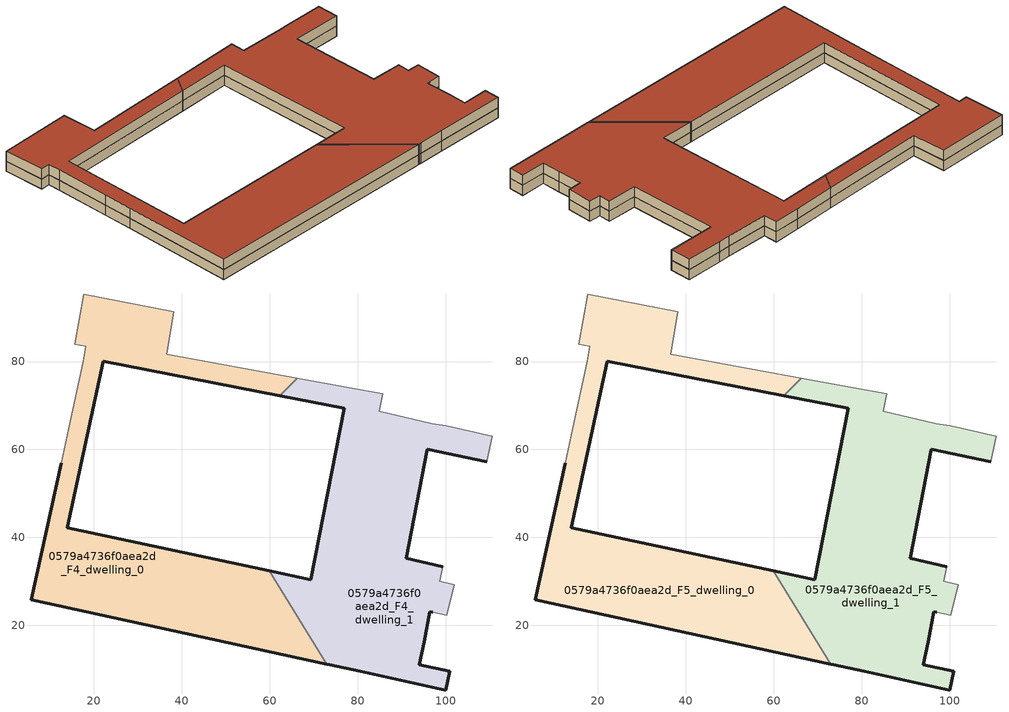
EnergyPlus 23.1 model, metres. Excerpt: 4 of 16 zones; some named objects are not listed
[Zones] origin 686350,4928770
0579a4736f0aea2d_F4_dwelling_0
 floor outside (EU_floor_Construction): 62.25,72.25 49.93,74.64 22.08,80.05 z12
 floor to 0579a4736f0aea2d_F3_dwelling_2 (EU_floor_Construction): 37.76,18.87 41.57,36.32 13.97,42.25 22.08,80.05 49.93,74.64 50.89,79.06 36.61,81.7 38.16,91.35 17.68,95.35 15.69,83.92 18.16,83.49 17.56,80.11 14.23,64.78 12.6,56.82 5.8,25.84 z12
 floor to 0579a4736f0aea2d_F3_dwelling_0 (EU_floor_Construction): 72.92,11.2 72.61,11.71 72.52,11.29 z12
 floor to 0579a4736f0aea2d_F3_dwelling_1 (EU_floor_Construction): 62.25,72.25 66.19,76.24 50.89,79.06 49.93,74.64 z12; 72.52,11.29 72.61,11.71 59.87,32.39 41.57,36.32 37.76,18.87 z12
 wall outside (EU_wall_Construction): 62.25,72.25 22.08,80.05 13.97,42.25 59.87,32.39 / 72.92,11.2 5.8,25.84 12.6,56.82 z12:15
 wall to 0579a4736f0aea2d_F4_dwelling_1 (EU_wall_Construction): 66.19,76.24 62.25,72.25 / 59.87,32.39 72.92,11.2 z12:15
 wall adiabatic (EU_wall_Construction): 12.6,56.82 14.23,64.78 17.56,80.11 18.16,83.49 15.69,83.92 17.68,95.35 38.16,91.35 36.61,81.7 66.19,76.24 z12:15
0579a4736f0aea2d_F4_dwelling_1
 floor to 0579a4736f0aea2d_F3_dwelling_0 (EU_floor_Construction): 100.94,9.56 93.94,11.07 95.07,16.31 96.32,23.1 97.01,22.95 100.17,22.27 101.87,29.29 98.62,30.05 99.36,33.34 90.97,35.24 95.83,60.07 109.3,57.16 110.51,63 100.09,65.36 96.97,65.89 85.02,68.63 72.61,11.71 72.92,11.2 73.61,11.05 80.53,9.6 100.04,5.32 z12
 floor to 0579a4736f0aea2d_F3_dwelling_1 (EU_floor_Construction): 72.61,11.71 85.02,68.63 84.92,68.66 85.65,72.62 78.08,74.04 66.19,76.24 62.25,72.25 76.89,69.41 69.32,30.37 59.87,32.39 z12
 wall outside (EU_wall_Construction): 109.3,57.16 95.83,60.07 90.97,35.24 99.36,33.34 / 97.01,22.95 96.32,23.1 95.07,16.31 93.94,11.07 100.94,9.56 100.04,5.32 80.53,9.6 73.61,11.05 72.92,11.2 / 59.87,32.39 69.32,30.37 76.89,69.41 62.25,72.25 z12:15
 wall adiabatic (EU_wall_Construction): 99.36,33.34 98.62,30.05 101.87,29.29 100.17,22.27 97.01,22.95 / 66.19,76.24 78.08,74.04 85.65,72.62 84.92,68.66 96.97,65.89 100.09,65.36 110.51,63 109.3,57.16 z12:15
0579a4736f0aea2d_F5_dwelling_0
 floor to 0579a4736f0aea2d_F4_dwelling_0 (EU_floor_Construction): 72.92,11.2 59.87,32.39 13.97,42.25 22.08,80.05 62.25,72.25 66.19,76.24 36.61,81.7 38.16,91.35 17.68,95.35 15.69,83.92 18.16,83.49 17.56,80.11 14.23,64.78 12.6,56.82 5.8,25.84 z15
 wall outside (EU_wall_Construction): 62.25,72.25 22.08,80.05 13.97,42.25 59.87,32.39 / 72.92,11.2 5.8,25.84 12.6,56.82 z15:18
 wall to 0579a4736f0aea2d_F5_dwelling_1 (EU_wall_Construction): 66.19,76.24 62.25,72.25 / 59.87,32.39 72.92,11.2 z15:18
 wall adiabatic (EU_wall_Construction): 12.6,56.82 14.23,64.78 17.56,80.11 18.16,83.49 15.69,83.92 17.68,95.35 38.16,91.35 36.61,81.7 66.19,76.24 z15:18
 roof outside (EU_roof_Construction): 66.19,76.24 62.25,72.25 22.08,80.05 13.97,42.25 59.87,32.39 72.92,11.2 5.8,25.84 12.6,56.82 14.23,64.78 17.56,80.11 18.16,83.49 15.69,83.92 17.68,95.35 38.16,91.35 36.61,81.7 z18
0579a4736f0aea2d_F5_dwelling_1
 floor to 0579a4736f0aea2d_F4_dwelling_1 (EU_floor_Construction): 100.94,9.56 93.94,11.07 95.07,16.31 96.32,23.1 97.01,22.95 100.17,22.27 101.87,29.29 98.62,30.05 99.36,33.34 90.97,35.24 95.83,60.07 109.3,57.16 110.51,63 100.09,65.36 96.97,65.89 84.92,68.66 85.65,72.62 78.08,74.04 66.19,76.24 62.25,72.25 76.89,69.41 69.32,30.37 59.87,32.39 72.92,11.2 73.61,11.05 80.53,9.6 100.04,5.32 z15
 wall outside (EU_wall_Construction): 109.3,57.16 95.83,60.07 90.97,35.24 99.36,33.34 / 97.01,22.95 96.32,23.1 95.07,16.31 93.94,11.07 100.94,9.56 100.04,5.32 80.53,9.6 73.61,11.05 72.92,11.2 / 59.87,32.39 69.32,30.37 76.89,69.41 62.25,72.25 z15:18
 wall adiabatic (EU_wall_Construction): 99.36,33.34 98.62,30.05 101.87,29.29 100.17,22.27 97.01,22.95 / 66.19,76.24 78.08,74.04 85.65,72.62 84.92,68.66 96.97,65.89 100.09,65.36 110.51,63 109.3,57.16 z15:18
 roof outside (EU_roof_Construction): 110.51,63 109.3,57.16 95.83,60.07 90.97,35.24 99.36,33.34 98.62,30.05 101.87,29.29 100.17,22.27 97.01,22.95 96.32,23.1 95.07,16.31 93.94,11.07 100.94,9.56 100.04,5.32 80.53,9.6 73.61,11.05 72.92,11.2 59.87,32.39 69.32,30.37 76.89,69.41 62.25,72.25 66.19,76.24 78.08,74.04 85.65,72.62 84.92,68.66 96.97,65.89 100.09,65.36 z18
[Building]
EU S2 Campaign: North Axis=0; Terrain=City; Solar Distribution=FullExterior
[Site:Location]
Bologna: Latitude=44.5; Longitude=11.25; Time Zone=1; Elevation=37
[SizingPeriod:WeatherFileDays]
AnnualSizingPeriod: Begin Month=1; Begin Day of Month=1; End Month=12; End Day of Month=31; Day of Week for Start Day=Monday; Use Weather File Daylight Saving Period=No; Use Weather File Rain and Snow Indicators=No
[MATERIAL]
EU_InternalMass_Material: Roughness=MediumRough; Thickness=0.1; Conductivity=1; Density=1800; Specific Heat=900; Thermal Absorptance=0.9; Solar Absorptance=0.7; Visible Absorptance=0.7
[MATERIAL:NOMASS] Roughness=MediumRough; Thermal Absorptance=0.9; Solar Absorptance=0.7; Visible Absorptance=0.7
Name | Thermal Resistance
EU_wall_NoMass | 0.905828
EU_roof_NoMass | 0.37593
EU_floor_NoMass | 0.67114
[CONSTRUCTION]
EU_wall_Construction: EU_wall_NoMass
EU_roof_Construction: EU_roof_NoMass
EU_floor_Construction: EU_floor_NoMass
EU_InternalMass_Construction: EU_InternalMass_Material
[ZONE] Type=1; Multiplier=1; Ceiling Height=autocalculate; Floor Area=autocalculate; Part of Total Floor Area=Yes
Name | Volume
0579a4736f0aea2d_F4_dwelling_0; 0579a4736f0aea2d_F5_dwelling_0 | 4988.96
0579a4736f0aea2d_F4_dwelling_1; 0579a4736f0aea2d_F5_dwelling_1 | 4989.13
[INTERNALMASS] Construction=EU_InternalMass_Construction
Name | Zone or ZoneList | Surface Area
0579a4736f0aea2d_F4_dwelling_0_EU_InternalMass | 0579a4736f0aea2d_F4_dwelling_0 | 1662.99
0579a4736f0aea2d_F4_dwelling_1_EU_InternalMass | 0579a4736f0aea2d_F4_dwelling_1 | 1663.04
0579a4736f0aea2d_F5_dwelling_0_EU_InternalMass | 0579a4736f0aea2d_F5_dwelling_0 | 1662.99
0579a4736f0aea2d_F5_dwelling_1_EU_InternalMass | 0579a4736f0aea2d_F5_dwelling_1 | 1663.04
[OTHEREQUIPMENT] Fuel Type=Electricity; Design Level Calculation Method=Watts/Area; Power per Zone Floor Area=1; Fraction Latent=0; Fraction Radiant=0; Fraction Lost=0; Carbon Dioxide Generation Rate=0; EndUse Subcategory=EU_Step8_InternalGains
Name | Zone or ZoneList or Space or SpaceList | Schedule
EU_Step8_InternalGain_0579a4736f0aea2d_F4_dwelling_0_f000 | 0579a4736f0aea2d_F4_dwelling_0 | EU_Step8_GainSchedule_0579a4736f0aea2d_F4_dwelling_0_f000
EU_Step8_InternalGain_0579a4736f0aea2d_F4_dwelling_1_f000 | 0579a4736f0aea2d_F4_dwelling_1 | EU_Step8_GainSchedule_0579a4736f0aea2d_F4_dwelling_1_f000
EU_Step8_InternalGain_0579a4736f0aea2d_F5_dwelling_0_f000 | 0579a4736f0aea2d_F5_dwelling_0 | EU_Step8_GainSchedule_0579a4736f0aea2d_F5_dwelling_0_f000
EU_Step8_InternalGain_0579a4736f0aea2d_F5_dwelling_1_f000 | 0579a4736f0aea2d_F5_dwelling_1 | EU_Step8_GainSchedule_0579a4736f0aea2d_F5_dwelling_1_f000
[ZONEVENTILATION:DESIGNFLOWRATE] Schedule=EU_AlwaysOn; Design Flow Rate Calculation Method=AirChanges/Hour; Air Changes per Hour=0.73129; Ventilation Type=Natural; Fan Pressure Rise=0; Fan Total Efficiency=1; Constant Term Coefficient=1; Temperature Term Coefficient=0; Velocity Term Coefficient=0; Velocity Squared Term Coefficient=0; Minimum Indoor Temperature=-100; Maximum Indoor Temperature=100; Delta Temperature=-100; Minimum Outdoor Temperature=-100; Maximum Outdoor Temperature=100; Maximum Wind Speed=40
Name | Zone or ZoneList or Space or SpaceList
EU_ConstantAir_0579a4736f0aea2d_F4_dwelling_0 | 0579a4736f0aea2d_F4_dwelling_0
EU_ConstantAir_0579a4736f0aea2d_F4_dwelling_1 | 0579a4736f0aea2d_F4_dwelling_1
EU_ConstantAir_0579a4736f0aea2d_F5_dwelling_0 | 0579a4736f0aea2d_F5_dwelling_0
EU_ConstantAir_0579a4736f0aea2d_F5_dwelling_1 | 0579a4736f0aea2d_F5_dwelling_1
[HVACTEMPLATE:ZONE:IDEALLOADSAIRSYSTEM] System Availability Schedule=EU_AlwaysOn; Maximum Heating Supply Air Temperature=50; Minimum Cooling Supply Air Temperature=13; Maximum Heating Supply Air Humidity Ratio=0.0156; Minimum Cooling Supply Air Humidity Ratio=0.0077; Heating Limit=NoLimit; Cooling Limit=NoLimit; Heating Availability Schedule=EU_AlwaysOn; Cooling Availability Schedule=EU_CoolingOff; Dehumidification Control Type=ConstantSensibleHeatRatio; Cooling Sensible Heat Ratio=0.7; Dehumidification Setpoint=60; Humidification Control Type=None; Humidification Setpoint=30; Outdoor Air Method=None; Outdoor Air Flow Rate per Person=0.00944; Outdoor Air Flow Rate per Zone Floor Area=0; Outdoor Air Flow Rate per Zone=0; Demand Controlled Ventilation Type=None; Outdoor Air Economizer Type=NoEconomizer; Heat Recovery Type=None; Sensible Heat Recovery Effectiveness=0.7; Latent Heat Recovery Effectiveness=0.65
Name | Template Thermostat
0579a4736f0aea2d_F4_dwelling_0 | EU_HeatOnly_0579a4736f0aea2d_F4_dwelling_0
0579a4736f0aea2d_F4_dwelling_1 | EU_HeatOnly_0579a4736f0aea2d_F4_dwelling_1
0579a4736f0aea2d_F5_dwelling_0 | EU_HeatOnly_0579a4736f0aea2d_F5_dwelling_0
0579a4736f0aea2d_F5_dwelling_1 | EU_HeatOnly_0579a4736f0aea2d_F5_dwelling_1
[SIZING:ZONE] Zone Cooling Design Supply Air Temperature Input Method=SupplyAirTemperature; Zone Cooling Design Supply Air Temperature=13; Zone Heating Design Supply Air Temperature Input Method=SupplyAirTemperature; Zone Heating Design Supply Air Temperature=50; Zone Cooling Design Supply Air Humidity Ratio=0.008; Zone Heating Design Supply Air Humidity Ratio=0.008; Cooling Design Air Flow Method=DesignDay; Cooling Design Air Flow Rate=0; Cooling Minimum Air Flow per Zone Floor Area=0.000762; Cooling Minimum Air Flow=0; Cooling Minimum Air Flow Fraction=0.2; Heating Design Air Flow Method=DesignDay; Heating Design Air Flow Rate=0; Heating Maximum Air Flow per Zone Floor Area=0.002032; Heating Maximum Air Flow=0.141576; Heating Maximum Air Flow Fraction=0.3; Account for Dedicated Outdoor Air System=No; Dedicated Outdoor Air System Control Strategy=NeutralSupplyAir; Dedicated Outdoor Air Low Setpoint Temperature for Design=autosize; Dedicated Outdoor Air High Setpoint Temperature for Design=autosize; Zone Load Sizing Method=Sensible Load Only No Latent Load; Zone Latent Cooling Design Supply Air Humidity Ratio Input Method=HumidityRatioDifference; Zone Cooling Design Supply Air Humidity Ratio Difference=0.005; Zone Latent Heating Design Supply Air Humidity Ratio Input Method=HumidityRatioDifference; Zone Humidification Design Supply Air Humidity Ratio Difference=0.005
0579a4736f0aea2d_F4_dwelling_0; 0579a4736f0aea2d_F4_dwelling_1; 0579a4736f0aea2d_F5_dwelling_0; 0579a4736f0aea2d_F5_dwelling_1
[SCHEDULE:CONSTANT]
Name | Hourly Value
EU_AlwaysOn | 1
EU_CoolingOff | 0
[SCHEDULE:FILE] Column Number=1; Rows to Skip at Top=0; Number of Hours of Data=8760; Column Separator=Comma; Interpolate to Timestep=No; Minutes per Item=60; Adjust Schedule for Daylight Savings=Yes
Name | File
EU_Step8_GainSchedule_0579a4736f0aea2d_F4_dwelling_0_f000 | ../../schedules/0579a4736f0aea2d/0579a4736f0aea2d_F4_dwelling_0_f000_gain.csv
EU_Step8_GainSchedule_0579a4736f0aea2d_F4_dwelling_1_f000 | ../../schedules/0579a4736f0aea2d/0579a4736f0aea2d_F4_dwelling_1_f000_gain.csv
EU_Step8_GainSchedule_0579a4736f0aea2d_F5_dwelling_0_f000 | ../../schedules/0579a4736f0aea2d/0579a4736f0aea2d_F5_dwelling_0_f000_gain.csv
EU_Step8_GainSchedule_0579a4736f0aea2d_F5_dwelling_1_f000 | ../../schedules/0579a4736f0aea2d/0579a4736f0aea2d_F5_dwelling_1_f000_gain.csv
